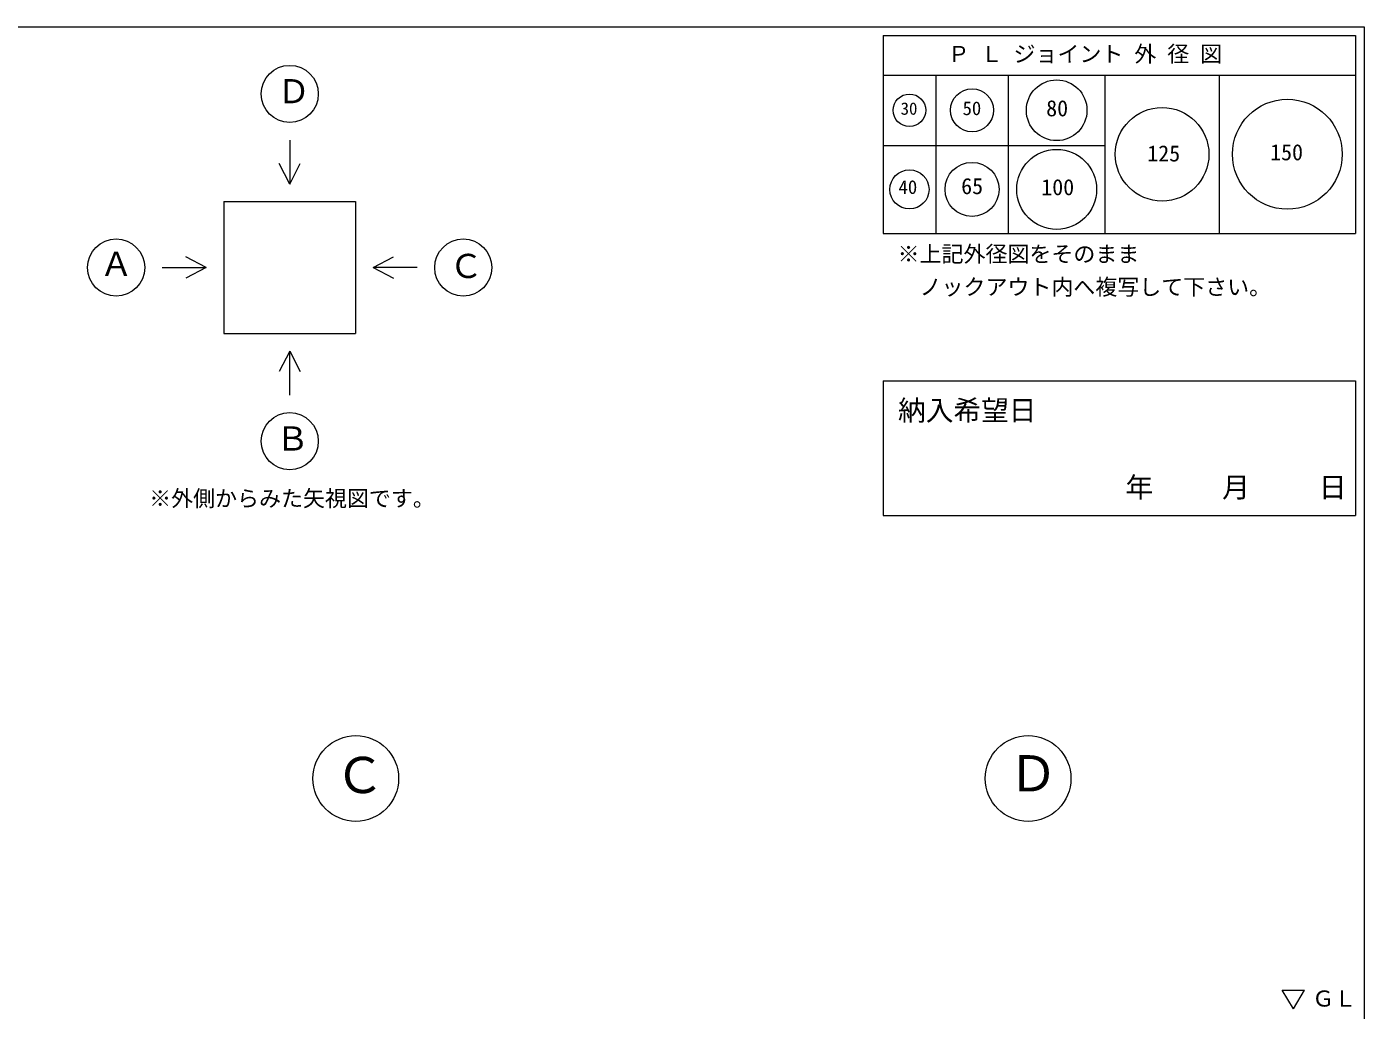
# Model space of a CAD drawing. Units: millimetres, scale not verified. Extents: x -4890 to 18490, y -2273 to 2273.
# Drawn here: x 1846 to 4890, y 36 to 2273 of the extents above; entities that cross this region are included whole.
import ezdxf
from ezdxf.enums import TextEntityAlignment as Align

# ---------------------------------------------------------------- set-up
doc = ezdxf.new("R2010")
doc.units = ezdxf.units.MM
doc.header["$LTSCALE"] = 10
doc.linetypes.add('USER2', pattern=[50.8, 31.75, -6.35, 6.35, -6.35])
for name, color, linetype, lineweight in [('0-2_waku', 7, 'Continuous', 18), ('0-3_gaikei', 7, 'Continuous', 18), ('0-7_center', 7, 'Continuous', 18), ('0-8_hole', 6, 'Continuous', 18), ('0-D_dims', 7, 'Continuous', 18), ('0-E_文字１', 150, 'USER2', 18)]:
    doc.layers.add(name, color=color, linetype=linetype, lineweight=lineweight)
doc.styles.add('ＭＳ ゴシック', font='')
doc.styles.get('ＭＳ ゴシック').set_extended_font_data('MS Gothic')

msp = doc.modelspace()

# ---------------------------------------------------------------- linework, layer by layer
at = {"layer": '0-2_waku'}
for p, q in [((-1229.94, 2273.35), (4890.06, 2273.35)), ((3795.06, 2253.35), (3795.06, 1803.35)), ((3795.06, 2253.35), (4870.06, 2253.35)), ((3795.06, 2253.35), (4870.06, 2253.35)), ((3795.06, 2253.35), (4870.06, 2253.35)), ((3795.06, 2253.35), (3795.06, 1803.35)), ((3795.06, 2253.35), (4870.06, 2253.35)), ((3795.06, 2253.35), (4870.06, 2253.35)), ((3795.06, 2253.35), (4870.06, 2253.35)), ((4870.06, 2253.35), (4870.06, 1803.35)), ((4870.06, 2253.35), (4870.06, 1803.35)), ((4890.06, 2273.35), (4890.06, -2001.65)), ((4890.06, 2273.35), (4890.06, -2001.65)), ((3795.06, 2163.35), (4870.06, 2163.35)), ((3915.06, 2163.35), (3915.06, 1803.35)), ((4080.06, 2163.35), (4080.06, 1803.35)), ((4300.06, 2163.35), (4300.06, 1803.35)), ((4560.06, 2163.35), (4560.06, 1803.35)), ((3795.06, 2003.35), (4300.06, 2003.35)), ((3795.06, 1803.35), (4870.06, 1803.35)), ((3795.06, 1803.35), (4870.06, 1803.35)), ((3795.06, 1468.06), (3795.06, 1161.35)), ((3795.06, 1468.06), (4870.06, 1468.06)), ((4870.06, 1468.06), (4870.06, 1161.35)), ((3795.06, 1161.35), (4870.06, 1161.35))]:
    msp.add_line(p, q, dxfattribs=at)
at = {"layer": '0-3_gaikei'}
for p, q in [((2444.67, 2015.57), (2444.67, 1915.57)), ((2444.67, 1915.57), (2420.54, 1961.95)), ((2444.67, 1915.57), (2468.8, 1961.95)), ((2294.67, 1875.57), (2594.67, 1875.57)), ((2294.67, 1875.57), (2294.67, 1575.57)), ((2594.67, 1875.57), (2594.67, 1575.57)), ((2254.67, 1725.57), (2208.29, 1749.7)), ((2634.67, 1725.57), (2681.05, 1749.7)), ((2154.67, 1725.57), (2254.67, 1725.57)), ((2254.67, 1725.57), (2208.29, 1701.44)), ((2294.67, 1575.57), (2594.67, 1575.57)), ((2444.67, 1535.57), (2420.54, 1489.19)), ((2444.67, 1535.57), (2468.8, 1489.19)), ((2444.67, 1435.57), (2444.67, 1535.57))]:
    msp.add_line(p, q, dxfattribs=at)
msp.add_lwpolyline([(2734.67, 1725.57), (2634.67, 1725.57), (2681.05, 1701.44)], dxfattribs=at)
for centre, radius in [((2444.67, 2120.57), 65), ((2049.67, 1725.57), 65), ((2839.67, 1725.57), 65), ((2444.67, 1330.57), 65), ((2595.06, 563.35), 97.5), ((4125.06, 563.35), 97.5)]:
    msp.add_circle(centre, radius, dxfattribs=at)
at = {"layer": '0-7_center'}
for centre, radius in [((3997.56, 2083.35), 49), ((4190.06, 2083.35), 69), ((4715.06, 1983.35), 125), ((4430.06, 1983.35), 106.5), ((4190.06, 1903.35), 91), ((3997.56, 1903.35), 61.5), ((3855.06, 1903.35), 44.5)]:
    msp.add_circle(centre, radius, dxfattribs=at)
at = {"layer": '0-8_hole', "color": 7}
msp.add_circle((3855.06, 2083.35), 37, dxfattribs=at)
at = {"layer": '0-E_文字１', "color": 7, "linetype": 'Continuous'}
for p, q in [((4728.8, 39.1), (4703.6, 82.05)), ((4703.6, 82.05), (4754, 82.05)), ((4728.8, 39.1), (4754, 82.05))]:
    msp.add_line(p, q, dxfattribs=at)

# ---------------------------------------------------------------- texts
at = {"layer": '0-7_center', "style": 'ＭＳ ゴシック'}
for s, height, p in [('50', 31.16, (3975.97, 2063.01)), ('80', 36.66, (4166.24, 2058.67)), ('125', 36.66, (4396.34, 1955.93)), ('150', 36.66, (4675.87, 1958.58)), ('40', 31.16, (3830.33, 1883.76)), ('65', 36.66, (3972.78, 1881.63)), ('100', 36.66, (4155.11, 1879.17))]:
    msp.add_text(s, height=height, dxfattribs=at).set_placement(p, align=Align.BOTTOM_LEFT)
at = {"layer": '0-8_hole', "color": 7, "style": 'ＭＳ ゴシック'}
msp.add_text('30', height=28.04, dxfattribs=at).set_placement((3835.01, 2064.82), align=Align.BOTTOM_LEFT)
at = {"layer": '0-D_dims', "style": 'ＭＳ ゴシック'}
for s, height, p in [('Ｐ Ｌ ジョイント 外 径 図', 36.66, (3941.98, 2182.17)), ('Ｄ', 54.99, (2416.2, 2082.75)), ('※上記外径図をそのまま', 36.66, (3828.01, 1727.16)), ('Ａ', 54.99, (2012.51, 1690.23)), ('Ｃ', 54.99, (2808.46, 1685.27)), ('\u3000ノックアウト内へ複写して下さい。', 36.66, (3828.01, 1652.16)), ('納入希望日', 46.19, (3829.1, 1363.79)), ('Ｂ', 54.99, (2413.46, 1292.75)), ('\u3000\u3000\u3000年     月     日', 46.19, (4157.57, 1188.8)), ('※外側からみた矢視図です。', 36.66, (2124.87, 1171.2)), ('Ｃ', 82.48, (2547.46, 505.36)), ('Ｄ', 82.48, (4080.26, 509.08))]:
    msp.add_text(s, height=height, dxfattribs=at).set_placement(p, align=Align.BOTTOM_LEFT)
at = {"layer": '0-E_文字１', "color": 7, "style": 'ＭＳ ゴシック'}
msp.add_text('ＧＬ', height=36.66, dxfattribs=at).set_placement((4771.6, 33.56), align=Align.BOTTOM_LEFT)

doc.saveas('drawing.dxf')
